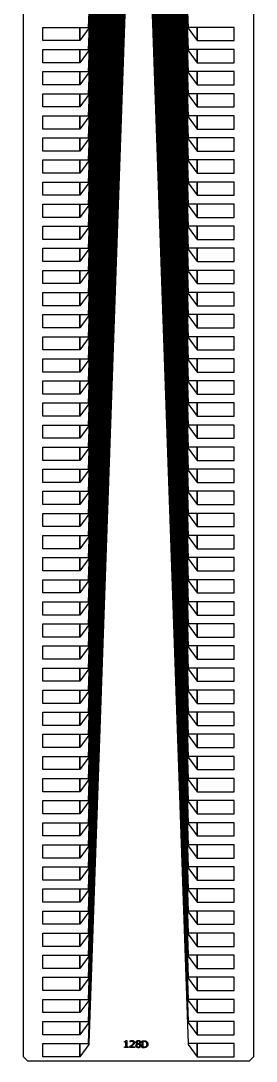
# Model space of a CAD drawing. Header units: inches. Extents: x 115980 to 170179, y 57000 to 74333.
# Drawn here: x 149199 to 150279, y 57080 to 61865 of the extents above; entities that cross this region are included whole.
import ezdxf

# ---------------------------------------------------------------- set-up
doc = ezdxf.new("R2010")
doc.units = ezdxf.units.IN
doc.header["$MEASUREMENT"] = 0
for name, color, linetype in [('metal', 221, 'Continuous'), ('nitride window', 40, 'Continuous'), ('profile', 140, 'Continuous')]:
    doc.layers.add(name, color=color, linetype=linetype)

msp = doc.modelspace()

# ---------------------------------------------------------------- linework, layer by layer
at = {"layer": 'metal'}
for points in [[(149602.4, 63651.7), (149604, 63651.7), (149511.7, 61428.3), (149509.6, 61428.3)], [(149511.7, 61529.9), (149509.6, 61529.9), (149599.2, 63651.7), (149600.8, 63651.7)], [(149596, 63651.7), (149597.6, 63651.7), (149511.7, 61631.5), (149509.6, 61631.5)], [(149511.7, 61733.1), (149509.6, 61733.1), (149592.8, 63651.7), (149594.4, 63651.7)], [(149511.7, 61834.7), (149509.6, 61834.7), (149589.6, 63651.7), (149591.2, 63651.7)], [(149605.6, 63651.7), (149607.2, 63651.7), (149511.7, 61326.7), (149509.6, 61326.7)], [(149608.8, 63651.7), (149610.4, 63651.7), (149511.7, 61225.1), (149509.6, 61225.1)], [(149634.4, 63651.7), (149636, 63651.7), (149511.7, 60412.3), (149509.6, 60412.3)], [(149631.2, 63651.7), (149632.8, 63651.7), (149511.7, 60513.9), (149509.6, 60513.9)], [(149612, 63651.7), (149613.6, 63651.7), (149511.7, 61123.5), (149509.6, 61123.5)], [(149511.7, 61021.9), (149509.6, 61021.9), (149615.2, 63651.7), (149616.8, 63651.7)], [(149511.7, 60920.3), (149509.6, 60920.3), (149618.4, 63651.7), (149620, 63651.7)], [(149621.6, 63651.7), (149623.2, 63651.7), (149511.7, 60818.7), (149509.6, 60818.7)], [(149511.7, 60717.1), (149509.6, 60717.1), (149624.8, 63651.7), (149626.4, 63651.7)], [(149628, 63651.7), (149629.6, 63651.7), (149511.7, 60615.5), (149509.6, 60615.5)], [(149704.8, 63651.7), (149706.4, 63651.7), (149511.7, 58177), (149509.6, 58177)], [(149511.7, 58278.6), (149509.6, 58278.6), (149701.6, 63651.7), (149703.2, 63651.7)], [(149698.4, 63651.7), (149700, 63651.7), (149511.7, 58380.2), (149509.6, 58380.2)], [(149511.7, 58481.8), (149509.6, 58481.8), (149695.2, 63651.7), (149696.8, 63651.7)], [(149511.7, 58583.4), (149509.6, 58583.4), (149692, 63651.7), (149693.6, 63651.7)], [(149688.8, 63651.7), (149690.4, 63651.7), (149511.7, 58685), (149509.6, 58685)], [(149708, 63651.7), (149709.6, 63651.7), (149511.7, 58075.4), (149509.6, 58075.4)], [(149711.2, 63651.7), (149712.8, 63651.7), (149511.7, 57973.8), (149509.6, 57973.8)], [(149736.8, 63651.7), (149738.4, 63651.7), (149511.7, 57161), (149509.6, 57161)], [(149733.6, 63651.7), (149735.2, 63651.7), (149511.7, 57262.6), (149509.6, 57262.6)], [(149714.4, 63651.7), (149716, 63651.7), (149511.7, 57872.2), (149509.6, 57872.2)], [(149511.7, 57770.6), (149509.6, 57770.6), (149717.6, 63651.7), (149719.2, 63651.7)], [(149511.7, 57669), (149509.6, 57669), (149720.8, 63651.7), (149722.4, 63651.7)], [(149724, 63651.7), (149725.6, 63651.7), (149511.7, 57567.4), (149509.6, 57567.4)], [(149511.7, 57465.8), (149509.6, 57465.8), (149727.2, 63651.7), (149728.8, 63651.7)], [(149730.4, 63651.7), (149732, 63651.7), (149511.7, 57364.2), (149509.6, 57364.2)], [(149679.2, 63651.7), (149680.8, 63651.7), (149511.7, 58989.8), (149509.6, 58989.8)], [(149511.7, 59091.4), (149509.6, 59091.4), (149676, 63651.7), (149677.6, 63651.7)], [(149672.8, 63651.7), (149674.4, 63651.7), (149511.7, 59193), (149509.6, 59193)], [(149511.7, 59294.6), (149509.6, 59294.6), (149669.6, 63651.7), (149671.2, 63651.7)], [(149511.7, 59396.3), (149509.6, 59396.3), (149666.4, 63651.7), (149668, 63651.7)], [(149663.2, 63651.7), (149664.8, 63651.7), (149511.7, 59497.9), (149509.6, 59497.9)], [(149682.4, 63651.7), (149684, 63651.7), (149511.7, 58888.2), (149509.6, 58888.2)], [(149685.6, 63651.7), (149687.2, 63651.7), (149511.7, 58786.6), (149509.6, 58786.6)], [(149660, 63651.7), (149661.6, 63651.7), (149511.7, 59599.5), (149509.6, 59599.5)], [(149656.8, 63651.7), (149658.4, 63651.7), (149511.7, 59701.1), (149509.6, 59701.1)], [(149637.6, 63651.7), (149639.2, 63651.7), (149511.7, 60310.7), (149509.6, 60310.7)], [(149511.7, 60209.1), (149509.6, 60209.1), (149640.8, 63651.7), (149642.4, 63651.7)], [(149511.7, 60107.5), (149509.6, 60107.5), (149644, 63651.7), (149645.6, 63651.7)], [(149647.2, 63651.7), (149648.8, 63651.7), (149511.7, 60005.9), (149509.6, 60005.9)], [(149511.7, 59904.3), (149509.6, 59904.3), (149650.4, 63651.7), (149652, 63651.7)], [(149653.6, 63651.7), (149655.2, 63651.7), (149511.7, 59802.7), (149509.6, 59802.7)], [(149741.6, 63651.7), (149740, 63651.7), (149966.8, 57161), (149968.9, 57161)], [(149744.8, 63651.7), (149743.2, 63651.7), (149966.8, 57262.6), (149968.9, 57262.6)], [(149748, 63651.7), (149746.4, 63651.7), (149966.8, 57364.2), (149968.9, 57364.2)], [(149966.8, 57465.8), (149968.9, 57465.8), (149751.2, 63651.7), (149749.6, 63651.7)], [(149754.4, 63651.7), (149752.8, 63651.7), (149966.8, 57567.4), (149968.9, 57567.4)], [(149966.8, 57669), (149968.9, 57669), (149757.6, 63651.7), (149756, 63651.7)], [(149966.8, 57770.6), (149968.9, 57770.6), (149760.8, 63651.7), (149759.2, 63651.7)], [(149764, 63651.7), (149762.4, 63651.7), (149966.8, 57872.2), (149968.9, 57872.2)], [(149767.2, 63651.7), (149765.6, 63651.7), (149966.8, 57973.8), (149968.9, 57973.8)], [(149770.4, 63651.7), (149768.8, 63651.7), (149966.8, 58075.4), (149968.9, 58075.4)], [(149773.6, 63651.7), (149772, 63651.7), (149966.8, 58177), (149968.9, 58177)], [(149966.8, 58278.6), (149968.9, 58278.6), (149776.8, 63651.7), (149775.2, 63651.7)], [(149780, 63651.7), (149778.4, 63651.7), (149966.8, 58380.2), (149968.9, 58380.2)], [(149966.8, 58481.8), (149968.9, 58481.8), (149783.2, 63651.7), (149781.6, 63651.7)], [(149966.8, 58583.4), (149968.9, 58583.4), (149786.4, 63651.7), (149784.8, 63651.7)], [(149789.6, 63651.7), (149788, 63651.7), (149966.8, 58685), (149968.9, 58685)], [(149792.8, 63651.7), (149791.2, 63651.7), (149966.8, 58786.6), (149968.9, 58786.6)], [(149796, 63651.7), (149794.4, 63651.7), (149966.8, 58888.2), (149968.9, 58888.2)], [(149799.2, 63651.7), (149797.6, 63651.7), (149966.8, 58989.8), (149968.9, 58989.8)], [(149966.8, 59091.4), (149968.9, 59091.4), (149802.4, 63651.7), (149800.8, 63651.7)], [(149805.6, 63651.7), (149804, 63651.7), (149966.8, 59193), (149968.9, 59193)], [(149966.8, 59294.6), (149968.9, 59294.6), (149808.8, 63651.7), (149807.2, 63651.7)], [(149966.8, 59396.3), (149968.9, 59396.3), (149812, 63651.7), (149810.4, 63651.7)], [(149815.2, 63651.7), (149813.6, 63651.7), (149966.8, 59497.9), (149968.9, 59497.9)], [(149818.4, 63651.7), (149816.8, 63651.7), (149966.8, 59599.5), (149968.9, 59599.5)], [(149821.6, 63651.7), (149820, 63651.7), (149966.8, 59701.1), (149968.9, 59701.1)], [(149824.8, 63651.7), (149823.2, 63651.7), (149966.8, 59802.7), (149968.9, 59802.7)], [(149966.8, 59904.3), (149968.9, 59904.3), (149828, 63651.7), (149826.4, 63651.7)], [(149831.2, 63651.7), (149829.6, 63651.7), (149966.8, 60005.9), (149968.9, 60005.9)], [(149966.8, 60107.5), (149968.9, 60107.5), (149834.4, 63651.7), (149832.8, 63651.7)], [(149966.8, 60209.1), (149968.9, 60209.1), (149837.6, 63651.7), (149836, 63651.7)], [(149840.8, 63651.7), (149839.2, 63651.7), (149966.8, 60310.7), (149968.9, 60310.7)], [(149844, 63651.7), (149842.4, 63651.7), (149966.8, 60412.3), (149968.9, 60412.3)], [(149847.2, 63651.7), (149845.6, 63651.7), (149966.8, 60513.9), (149968.9, 60513.9)], [(149850.4, 63651.7), (149848.8, 63651.7), (149966.8, 60615.5), (149968.9, 60615.5)], [(149966.8, 60717.1), (149968.9, 60717.1), (149853.6, 63651.7), (149852, 63651.7)], [(149856.8, 63651.7), (149855.2, 63651.7), (149966.8, 60818.7), (149968.9, 60818.7)], [(149966.8, 60920.3), (149968.9, 60920.3), (149860, 63651.7), (149858.4, 63651.7)], [(149966.8, 61021.9), (149968.9, 61021.9), (149863.2, 63651.7), (149861.6, 63651.7)], [(149866.4, 63651.7), (149864.8, 63651.7), (149966.8, 61123.5), (149968.9, 61123.5)], [(149869.6, 63651.7), (149868, 63651.7), (149966.8, 61225.1), (149968.9, 61225.1)], [(149872.8, 63651.7), (149871.2, 63651.7), (149966.8, 61326.7), (149968.9, 61326.7)], [(149876, 63651.7), (149874.4, 63651.7), (149966.8, 61428.3), (149968.9, 61428.3)], [(149966.8, 61529.9), (149968.9, 61529.9), (149879.2, 63651.7), (149877.6, 63651.7)], [(149882.4, 63651.7), (149880.8, 63651.7), (149966.8, 61631.5), (149968.9, 61631.5)], [(149966.8, 61733.1), (149968.9, 61733.1), (149885.6, 63651.7), (149884, 63651.7)], [(149966.8, 61834.7), (149968.9, 61834.7), (149888.8, 63651.7), (149887.2, 63651.7)], [(149300, 61834.7), (149469.3, 61834.7), (149469.3, 61773.8), (149300, 61773.8)], [(149469.3, 61773.8), (149469.3, 61834.7), (149511.7, 61834.7), (149511.7, 61830.5), (149469.3, 61773.8)], [(150009.1, 61773.8), (150009.1, 61834.7), (149966.8, 61834.7), (149966.8, 61830.5), (150009.1, 61773.8)], [(150178.4, 61834.7), (150009.1, 61834.7), (150009.1, 61773.8), (150178.4, 61773.8)], [(149300, 61733.1), (149469.3, 61733.1), (149469.3, 61672.2), (149300, 61672.2)], [(149469.3, 61672.2), (149469.3, 61733.1), (149511.7, 61733.1), (149511.7, 61728.9), (149469.3, 61672.2)], [(150009.1, 61672.2), (150009.1, 61733.1), (149966.8, 61733.1), (149966.8, 61728.9), (150009.1, 61672.2)], [(150178.4, 61733.1), (150009.1, 61733.1), (150009.1, 61672.2), (150178.4, 61672.2)], [(149300, 61631.5), (149469.3, 61631.5), (149469.3, 61570.6), (149300, 61570.6)], [(149469.3, 61570.6), (149469.3, 61631.5), (149511.7, 61631.5), (149511.7, 61627.3), (149469.3, 61570.6)], [(150009.1, 61570.6), (150009.1, 61631.5), (149966.8, 61631.5), (149966.8, 61627.3), (150009.1, 61570.6)], [(150178.4, 61631.5), (150009.1, 61631.5), (150009.1, 61570.6), (150178.4, 61570.6)], [(149300, 61529.9), (149469.3, 61529.9), (149469.3, 61469), (149300, 61469)], [(149469.3, 61469), (149469.3, 61529.9), (149511.7, 61529.9), (149511.7, 61525.7), (149469.3, 61469)], [(150009.1, 61469), (150009.1, 61529.9), (149966.8, 61529.9), (149966.8, 61525.7), (150009.1, 61469)], [(150178.4, 61529.9), (150009.1, 61529.9), (150009.1, 61469), (150178.4, 61469)], [(149300, 61428.3), (149469.3, 61428.3), (149469.3, 61367.4), (149300, 61367.4)], [(149469.3, 61367.4), (149469.3, 61428.3), (149511.7, 61428.3), (149511.7, 61424.1), (149469.3, 61367.4)], [(150009.1, 61367.4), (150009.1, 61428.3), (149966.8, 61428.3), (149966.8, 61424.1), (150009.1, 61367.4)], [(150178.4, 61428.3), (150009.1, 61428.3), (150009.1, 61367.4), (150178.4, 61367.4)], [(149300, 61326.7), (149469.3, 61326.7), (149469.3, 61265.8), (149300, 61265.8)], [(149469.3, 61265.8), (149469.3, 61326.7), (149511.7, 61326.7), (149511.7, 61322.5), (149469.3, 61265.8)], [(150009.1, 61265.8), (150009.1, 61326.7), (149966.8, 61326.7), (149966.8, 61322.5), (150009.1, 61265.8)], [(150178.4, 61326.7), (150009.1, 61326.7), (150009.1, 61265.8), (150178.4, 61265.8)], [(149300, 61225.1), (149469.3, 61225.1), (149469.3, 61164.2), (149300, 61164.2)], [(149469.3, 61164.2), (149469.3, 61225.1), (149511.7, 61225.1), (149511.7, 61220.9), (149469.3, 61164.2)], [(150009.1, 61164.2), (150009.1, 61225.1), (149966.8, 61225.1), (149966.8, 61220.9), (150009.1, 61164.2)], [(150178.4, 61225.1), (150009.1, 61225.1), (150009.1, 61164.2), (150178.4, 61164.2)], [(149300, 61123.5), (149469.3, 61123.5), (149469.3, 61062.6), (149300, 61062.6)], [(149469.3, 61062.6), (149469.3, 61123.5), (149511.7, 61123.5), (149511.7, 61119.3), (149469.3, 61062.6)], [(150009.1, 61062.6), (150009.1, 61123.5), (149966.8, 61123.5), (149966.8, 61119.3), (150009.1, 61062.6)], [(150178.4, 61123.5), (150009.1, 61123.5), (150009.1, 61062.6), (150178.4, 61062.6)], [(149300, 61021.9), (149469.3, 61021.9), (149469.3, 60961), (149300, 60961)], [(149469.3, 60961), (149469.3, 61021.9), (149511.7, 61021.9), (149511.7, 61017.7), (149469.3, 60961)], [(150009.1, 60961), (150009.1, 61021.9), (149966.8, 61021.9), (149966.8, 61017.7), (150009.1, 60961)], [(150178.4, 61021.9), (150009.1, 61021.9), (150009.1, 60961), (150178.4, 60961)], [(149300, 60920.3), (149469.3, 60920.3), (149469.3, 60859.3), (149300, 60859.3)], [(149469.3, 60859.3), (149469.3, 60920.3), (149511.7, 60920.3), (149511.7, 60916.1), (149469.3, 60859.3)], [(150009.1, 60859.3), (150009.1, 60920.3), (149966.8, 60920.3), (149966.8, 60916.1), (150009.1, 60859.3)], [(150178.4, 60920.3), (150009.1, 60920.3), (150009.1, 60859.3), (150178.4, 60859.3)], [(149300, 60818.7), (149469.3, 60818.7), (149469.3, 60757.7), (149300, 60757.7)], [(149469.3, 60757.7), (149469.3, 60818.7), (149511.7, 60818.7), (149511.7, 60814.5), (149469.3, 60757.7)], [(150009.1, 60757.7), (150009.1, 60818.7), (149966.8, 60818.7), (149966.8, 60814.5), (150009.1, 60757.7)], [(150178.4, 60818.7), (150009.1, 60818.7), (150009.1, 60757.7), (150178.4, 60757.7)], [(149300, 60717.1), (149469.3, 60717.1), (149469.3, 60656.1), (149300, 60656.1)], [(149469.3, 60656.1), (149469.3, 60717.1), (149511.7, 60717.1), (149511.7, 60712.9), (149469.3, 60656.1)], [(150009.1, 60656.1), (150009.1, 60717.1), (149966.8, 60717.1), (149966.8, 60712.9), (150009.1, 60656.1)], [(150178.4, 60717.1), (150009.1, 60717.1), (150009.1, 60656.1), (150178.4, 60656.1)], [(149300, 60615.5), (149469.3, 60615.5), (149469.3, 60554.5), (149300, 60554.5)], [(149469.3, 60554.5), (149469.3, 60615.5), (149511.7, 60615.5), (149511.7, 60611.3), (149469.3, 60554.5)], [(150009.1, 60554.5), (150009.1, 60615.5), (149966.8, 60615.5), (149966.8, 60611.3), (150009.1, 60554.5)], [(150178.4, 60615.5), (150009.1, 60615.5), (150009.1, 60554.5), (150178.4, 60554.5)], [(149300, 60513.9), (149469.3, 60513.9), (149469.3, 60452.9), (149300, 60452.9)], [(149469.3, 60452.9), (149469.3, 60513.9), (149511.7, 60513.9), (149511.7, 60509.7), (149469.3, 60452.9)], [(150009.1, 60452.9), (150009.1, 60513.9), (149966.8, 60513.9), (149966.8, 60509.7), (150009.1, 60452.9)], [(150178.4, 60513.9), (150009.1, 60513.9), (150009.1, 60452.9), (150178.4, 60452.9)], [(149300, 60412.3), (149469.3, 60412.3), (149469.3, 60351.3), (149300, 60351.3)], [(149469.3, 60351.3), (149469.3, 60412.3), (149511.7, 60412.3), (149511.7, 60408.1), (149469.3, 60351.3)], [(150009.1, 60351.3), (150009.1, 60412.3), (149966.8, 60412.3), (149966.8, 60408.1), (150009.1, 60351.3)], [(150178.4, 60412.3), (150009.1, 60412.3), (150009.1, 60351.3), (150178.4, 60351.3)], [(149300, 60310.7), (149469.3, 60310.7), (149469.3, 60249.7), (149300, 60249.7)], [(149469.3, 60249.7), (149469.3, 60310.7), (149511.7, 60310.7), (149511.7, 60306.5), (149469.3, 60249.7)], [(150009.1, 60249.7), (150009.1, 60310.7), (149966.8, 60310.7), (149966.8, 60306.5), (150009.1, 60249.7)], [(150178.4, 60310.7), (150009.1, 60310.7), (150009.1, 60249.7), (150178.4, 60249.7)], [(149300, 60209.1), (149469.3, 60209.1), (149469.3, 60148.1), (149300, 60148.1)], [(149469.3, 60148.1), (149469.3, 60209.1), (149511.7, 60209.1), (149511.7, 60204.8), (149469.3, 60148.1)], [(150009.1, 60148.1), (150009.1, 60209.1), (149966.8, 60209.1), (149966.8, 60204.8), (150009.1, 60148.1)], [(150178.4, 60209.1), (150009.1, 60209.1), (150009.1, 60148.1), (150178.4, 60148.1)], [(149300, 60107.5), (149469.3, 60107.5), (149469.3, 60046.5), (149300, 60046.5)], [(149469.3, 60046.5), (149469.3, 60107.5), (149511.7, 60107.5), (149511.7, 60103.2), (149469.3, 60046.5)], [(150009.1, 60046.5), (150009.1, 60107.5), (149966.8, 60107.5), (149966.8, 60103.2), (150009.1, 60046.5)], [(150178.4, 60107.5), (150009.1, 60107.5), (150009.1, 60046.5), (150178.4, 60046.5)], [(149300, 60005.9), (149469.3, 60005.9), (149469.3, 59944.9), (149300, 59944.9)], [(149469.3, 59944.9), (149469.3, 60005.9), (149511.7, 60005.9), (149511.7, 60001.6), (149469.3, 59944.9)], [(150009.1, 59944.9), (150009.1, 60005.9), (149966.8, 60005.9), (149966.8, 60001.6), (150009.1, 59944.9)], [(150178.4, 60005.9), (150009.1, 60005.9), (150009.1, 59944.9), (150178.4, 59944.9)], [(149300, 59904.3), (149469.3, 59904.3), (149469.3, 59843.3), (149300, 59843.3)], [(149469.3, 59843.3), (149469.3, 59904.3), (149511.7, 59904.3), (149511.7, 59900), (149469.3, 59843.3)], [(150009.1, 59843.3), (150009.1, 59904.3), (149966.8, 59904.3), (149966.8, 59900), (150009.1, 59843.3)], [(150178.4, 59904.3), (150009.1, 59904.3), (150009.1, 59843.3), (150178.4, 59843.3)], [(149300, 59802.7), (149469.3, 59802.7), (149469.3, 59741.7), (149300, 59741.7)], [(149469.3, 59741.7), (149469.3, 59802.7), (149511.7, 59802.7), (149511.7, 59798.4), (149469.3, 59741.7)], [(150009.1, 59741.7), (150009.1, 59802.7), (149966.8, 59802.7), (149966.8, 59798.4), (150009.1, 59741.7)], [(150178.4, 59802.7), (150009.1, 59802.7), (150009.1, 59741.7), (150178.4, 59741.7)], [(149300, 59701.1), (149469.3, 59701.1), (149469.3, 59640.1), (149300, 59640.1)], [(149469.3, 59640.1), (149469.3, 59701.1), (149511.7, 59701.1), (149511.7, 59696.8), (149469.3, 59640.1)], [(150009.1, 59640.1), (150009.1, 59701.1), (149966.8, 59701.1), (149966.8, 59696.8), (150009.1, 59640.1)], [(150178.4, 59701.1), (150009.1, 59701.1), (150009.1, 59640.1), (150178.4, 59640.1)], [(149300, 59599.5), (149469.3, 59599.5), (149469.3, 59538.5), (149300, 59538.5)], [(149469.3, 59538.5), (149469.3, 59599.5), (149511.7, 59599.5), (149511.7, 59595.2), (149469.3, 59538.5)], [(150009.1, 59538.5), (150009.1, 59599.5), (149966.8, 59599.5), (149966.8, 59595.2), (150009.1, 59538.5)], [(150178.4, 59599.5), (150009.1, 59599.5), (150009.1, 59538.5), (150178.4, 59538.5)], [(149300, 59497.9), (149469.3, 59497.9), (149469.3, 59436.9), (149300, 59436.9)], [(149469.3, 59436.9), (149469.3, 59497.9), (149511.7, 59497.9), (149511.7, 59493.6), (149469.3, 59436.9)], [(150009.1, 59436.9), (150009.1, 59497.9), (149966.8, 59497.9), (149966.8, 59493.6), (150009.1, 59436.9)], [(150178.4, 59497.9), (150009.1, 59497.9), (150009.1, 59436.9), (150178.4, 59436.9)], [(149300, 59396.3), (149469.3, 59396.3), (149469.3, 59335.3), (149300, 59335.3)], [(149469.3, 59335.3), (149469.3, 59396.3), (149511.7, 59396.3), (149511.7, 59392), (149469.3, 59335.3)], [(150009.1, 59335.3), (150009.1, 59396.3), (149966.8, 59396.3), (149966.8, 59392), (150009.1, 59335.3)], [(150178.4, 59396.3), (150009.1, 59396.3), (150009.1, 59335.3), (150178.4, 59335.3)], [(149300, 59294.6), (149469.3, 59294.6), (149469.3, 59233.7), (149300, 59233.7)], [(149469.3, 59233.7), (149469.3, 59294.6), (149511.7, 59294.6), (149511.7, 59290.4), (149469.3, 59233.7)], [(150009.1, 59233.7), (150009.1, 59294.6), (149966.8, 59294.6), (149966.8, 59290.4), (150009.1, 59233.7)], [(150178.4, 59294.6), (150009.1, 59294.6), (150009.1, 59233.7), (150178.4, 59233.7)], [(149300, 59193), (149469.3, 59193), (149469.3, 59132.1), (149300, 59132.1)], [(149469.3, 59132.1), (149469.3, 59193), (149511.7, 59193), (149511.7, 59188.8), (149469.3, 59132.1)], [(150009.1, 59132.1), (150009.1, 59193), (149966.8, 59193), (149966.8, 59188.8), (150009.1, 59132.1)], [(150178.4, 59193), (150009.1, 59193), (150009.1, 59132.1), (150178.4, 59132.1)], [(149300, 59091.4), (149469.3, 59091.4), (149469.3, 59030.5), (149300, 59030.5)], [(149469.3, 59030.5), (149469.3, 59091.4), (149511.7, 59091.4), (149511.7, 59087.2), (149469.3, 59030.5)], [(150009.1, 59030.5), (150009.1, 59091.4), (149966.8, 59091.4), (149966.8, 59087.2), (150009.1, 59030.5)], [(150178.4, 59091.4), (150009.1, 59091.4), (150009.1, 59030.5), (150178.4, 59030.5)], [(149300, 58989.8), (149469.3, 58989.8), (149469.3, 58928.9), (149300, 58928.9)], [(149469.3, 58928.9), (149469.3, 58989.8), (149511.7, 58989.8), (149511.7, 58985.6), (149469.3, 58928.9)], [(150009.1, 58928.9), (150009.1, 58989.8), (149966.8, 58989.8), (149966.8, 58985.6), (150009.1, 58928.9)], [(150178.4, 58989.8), (150009.1, 58989.8), (150009.1, 58928.9), (150178.4, 58928.9)], [(149300, 58888.2), (149469.3, 58888.2), (149469.3, 58827.3), (149300, 58827.3)], [(149469.3, 58827.3), (149469.3, 58888.2), (149511.7, 58888.2), (149511.7, 58884), (149469.3, 58827.3)], [(150009.1, 58827.3), (150009.1, 58888.2), (149966.8, 58888.2), (149966.8, 58884), (150009.1, 58827.3)], [(150178.4, 58888.2), (150009.1, 58888.2), (150009.1, 58827.3), (150178.4, 58827.3)], [(149300, 58786.6), (149469.3, 58786.6), (149469.3, 58725.7), (149300, 58725.7)], [(149469.3, 58725.7), (149469.3, 58786.6), (149511.7, 58786.6), (149511.7, 58782.4), (149469.3, 58725.7)], [(150009.1, 58725.7), (150009.1, 58786.6), (149966.8, 58786.6), (149966.8, 58782.4), (150009.1, 58725.7)], [(150178.4, 58786.6), (150009.1, 58786.6), (150009.1, 58725.7), (150178.4, 58725.7)], [(149300, 58685), (149469.3, 58685), (149469.3, 58624.1), (149300, 58624.1)], [(149469.3, 58624.1), (149469.3, 58685), (149511.7, 58685), (149511.7, 58680.8), (149469.3, 58624.1)], [(150009.1, 58624.1), (150009.1, 58685), (149966.8, 58685), (149966.8, 58680.8), (150009.1, 58624.1)], [(150178.4, 58685), (150009.1, 58685), (150009.1, 58624.1), (150178.4, 58624.1)], [(149300, 58583.4), (149469.3, 58583.4), (149469.3, 58522.5), (149300, 58522.5)], [(149469.3, 58522.5), (149469.3, 58583.4), (149511.7, 58583.4), (149511.7, 58579.2), (149469.3, 58522.5)], [(150009.1, 58522.5), (150009.1, 58583.4), (149966.8, 58583.4), (149966.8, 58579.2), (150009.1, 58522.5)], [(150178.4, 58583.4), (150009.1, 58583.4), (150009.1, 58522.5), (150178.4, 58522.5)], [(149300, 58481.8), (149469.3, 58481.8), (149469.3, 58420.9), (149300, 58420.9)], [(149469.3, 58420.9), (149469.3, 58481.8), (149511.7, 58481.8), (149511.7, 58477.6), (149469.3, 58420.9)], [(150009.1, 58420.9), (150009.1, 58481.8), (149966.8, 58481.8), (149966.8, 58477.6), (150009.1, 58420.9)], [(150178.4, 58481.8), (150009.1, 58481.8), (150009.1, 58420.9), (150178.4, 58420.9)], [(149300, 58380.2), (149469.3, 58380.2), (149469.3, 58319.2), (149300, 58319.2)], [(149469.3, 58319.2), (149469.3, 58380.2), (149511.7, 58380.2), (149511.7, 58376), (149469.3, 58319.2)], [(150009.1, 58319.2), (150009.1, 58380.2), (149966.8, 58380.2), (149966.8, 58376), (150009.1, 58319.2)], [(150178.4, 58380.2), (150009.1, 58380.2), (150009.1, 58319.2), (150178.4, 58319.2)], [(149300, 58278.6), (149469.3, 58278.6), (149469.3, 58217.6), (149300, 58217.6)], [(149469.3, 58217.6), (149469.3, 58278.6), (149511.7, 58278.6), (149511.7, 58274.4), (149469.3, 58217.6)], [(150009.1, 58217.6), (150009.1, 58278.6), (149966.8, 58278.6), (149966.8, 58274.4), (150009.1, 58217.6)], [(150178.4, 58278.6), (150009.1, 58278.6), (150009.1, 58217.6), (150178.4, 58217.6)], [(149300, 58177), (149469.3, 58177), (149469.3, 58116), (149300, 58116)], [(149469.3, 58116), (149469.3, 58177), (149511.7, 58177), (149511.7, 58172.8), (149469.3, 58116)], [(150009.1, 58116), (150009.1, 58177), (149966.8, 58177), (149966.8, 58172.8), (150009.1, 58116)], [(150178.4, 58177), (150009.1, 58177), (150009.1, 58116), (150178.4, 58116)], [(149300, 58075.4), (149469.3, 58075.4), (149469.3, 58014.4), (149300, 58014.4)], [(149469.3, 58014.4), (149469.3, 58075.4), (149511.7, 58075.4), (149511.7, 58071.2), (149469.3, 58014.4)], [(150009.1, 58014.4), (150009.1, 58075.4), (149966.8, 58075.4), (149966.8, 58071.2), (150009.1, 58014.4)], [(150178.4, 58075.4), (150009.1, 58075.4), (150009.1, 58014.4), (150178.4, 58014.4)], [(149300, 57973.8), (149469.3, 57973.8), (149469.3, 57912.8), (149300, 57912.8)], [(149469.3, 57912.8), (149469.3, 57973.8), (149511.7, 57973.8), (149511.7, 57969.6), (149469.3, 57912.8)], [(150009.1, 57912.8), (150009.1, 57973.8), (149966.8, 57973.8), (149966.8, 57969.6), (150009.1, 57912.8)], [(150178.4, 57973.8), (150009.1, 57973.8), (150009.1, 57912.8), (150178.4, 57912.8)], [(149300, 57872.2), (149469.3, 57872.2), (149469.3, 57811.2), (149300, 57811.2)], [(149469.3, 57811.2), (149469.3, 57872.2), (149511.7, 57872.2), (149511.7, 57868), (149469.3, 57811.2)], [(150009.1, 57811.2), (150009.1, 57872.2), (149966.8, 57872.2), (149966.8, 57868), (150009.1, 57811.2)], [(150178.4, 57872.2), (150009.1, 57872.2), (150009.1, 57811.2), (150178.4, 57811.2)], [(149300, 57770.6), (149469.3, 57770.6), (149469.3, 57709.6), (149300, 57709.6)], [(149469.3, 57709.6), (149469.3, 57770.6), (149511.7, 57770.6), (149511.7, 57766.4), (149469.3, 57709.6)], [(150009.1, 57709.6), (150009.1, 57770.6), (149966.8, 57770.6), (149966.8, 57766.4), (150009.1, 57709.6)], [(150178.4, 57770.6), (150009.1, 57770.6), (150009.1, 57709.6), (150178.4, 57709.6)], [(149300, 57669), (149469.3, 57669), (149469.3, 57608), (149300, 57608)], [(149469.3, 57608), (149469.3, 57669), (149511.7, 57669), (149511.7, 57664.7), (149469.3, 57608)], [(150009.1, 57608), (150009.1, 57669), (149966.8, 57669), (149966.8, 57664.7), (150009.1, 57608)], [(150178.4, 57669), (150009.1, 57669), (150009.1, 57608), (150178.4, 57608)], [(149300, 57567.4), (149469.3, 57567.4), (149469.3, 57506.4), (149300, 57506.4)], [(149469.3, 57506.4), (149469.3, 57567.4), (149511.7, 57567.4), (149511.7, 57563.1), (149469.3, 57506.4)], [(150009.1, 57506.4), (150009.1, 57567.4), (149966.8, 57567.4), (149966.8, 57563.1), (150009.1, 57506.4)], [(150178.4, 57567.4), (150009.1, 57567.4), (150009.1, 57506.4), (150178.4, 57506.4)], [(149300, 57465.8), (149469.3, 57465.8), (149469.3, 57404.8), (149300, 57404.8)], [(149469.3, 57404.8), (149469.3, 57465.8), (149511.7, 57465.8), (149511.7, 57461.5), (149469.3, 57404.8)], [(150009.1, 57404.8), (150009.1, 57465.8), (149966.8, 57465.8), (149966.8, 57461.5), (150009.1, 57404.8)], [(150178.4, 57465.8), (150009.1, 57465.8), (150009.1, 57404.8), (150178.4, 57404.8)], [(149300, 57364.2), (149469.3, 57364.2), (149469.3, 57303.2), (149300, 57303.2)], [(149469.3, 57303.2), (149469.3, 57364.2), (149511.7, 57364.2), (149511.7, 57359.9), (149469.3, 57303.2)], [(150009.1, 57303.2), (150009.1, 57364.2), (149966.8, 57364.2), (149966.8, 57359.9), (150009.1, 57303.2)], [(150178.4, 57364.2), (150009.1, 57364.2), (150009.1, 57303.2), (150178.4, 57303.2)], [(149300, 57262.6), (149469.3, 57262.6), (149469.3, 57201.6), (149300, 57201.6)], [(149469.3, 57201.6), (149469.3, 57262.6), (149511.7, 57262.6), (149511.7, 57258.3), (149469.3, 57201.6)], [(150009.1, 57201.6), (150009.1, 57262.6), (149966.8, 57262.6), (149966.8, 57258.3), (150009.1, 57201.6)], [(150178.4, 57262.6), (150009.1, 57262.6), (150009.1, 57201.6), (150178.4, 57201.6)], [(149300, 57161), (149469.3, 57161), (149469.3, 57100), (149300, 57100)], [(149469.3, 57100), (149469.3, 57161), (149511.7, 57161), (149511.7, 57156.7), (149469.3, 57100)], [(149674.5, 57170.1), (149676.3, 57170.2), (149677.6, 57170.4), (149678.6, 57170.7), (149680.6, 57171.6), (149681.3, 57172), (149681.7, 57173.2), (149682, 57174.7), (149685.3, 57174.7), (149685.3, 57145.9), (149691.8, 57145.9), (149691.7, 57142.5), (149674.5, 57142.5), (149674.5, 57145.8), (149681.2, 57145.9), (149681.2, 57167.3), (149674.5, 57167.3)], [(149700.7, 57168.7), (149700.7, 57173.2), (149702.5, 57173.9), (149705.2, 57174.7), (149707, 57175.1), (149709.3, 57175.2), (149711.5, 57175.1), (149713.9, 57174.8), (149715.5, 57174.1), (149716.9, 57173.3), (149718.2, 57172.2), (149719.2, 57170.8), (149720, 57169), (149720.2, 57167.3), (149720.2, 57165.4), (149719.8, 57162.9), (149718.8, 57160.6), (149716.7, 57157.5), (149714.4, 57154.9), (149710.3, 57151.3), (149704.6, 57146.3), (149721.5, 57146.2), (149721.7, 57142.5), (149699.9, 57142.5), (149699.9, 57147), (149705.9, 57152.1), (149712.6, 57158.6), (149714.8, 57161.9), (149716, 57164.7), (149715.8, 57167.7), (149714.9, 57169.3), (149713.3, 57170.8), (149711.1, 57171.3), (149708.7, 57171.3), (149706.4, 57170.9), (149703.2, 57169.8), (149701.1, 57168.8), (149701, 57168.7)], [(149738.6, 57175.1), (149739.6, 57175.1), (149742.5, 57174.5), (149745, 57173.5), (149746.6, 57172.2), (149748, 57170.5), (149748.9, 57167.7), (149748.8, 57165.1), (149747.4, 57162.3), (149745.9, 57160.9), (149744.5, 57159.9), (149743.6, 57159.5), (149744.9, 57158.9), (149746.2, 57158.2), (149748.2, 57156.5), (149749.2, 57154.8), (149749.8, 57152.6), (149749.7, 57149.4), (149748.5, 57146.4), (149746.4, 57144.2), (149743.8, 57142.7), (149740.7, 57141.8), (149737.4, 57141.7), (149733.8, 57142.4), (149730.7, 57143.9), (149728.7, 57146), (149727.3, 57148.7), (149727, 57152.5), (149728, 57155.7), (149729.9, 57157.9), (149732.5, 57159.5), (149733, 57159.6), (149735.8, 57158.6), (149734.3, 57157.7), (149733.2, 57156.6), (149732.5, 57155.6), (149732, 57154.4), (149731.5, 57152.8), (149731.7, 57150.1), (149732.6, 57148.2), (149734.2, 57146.6), (149736.4, 57145.5), (149738.8, 57145.3), (149742.1, 57145.7), (149744.1, 57147), (149745, 57148.8), (149745.4, 57151.1), (149745.3, 57153), (149744.4, 57154.5), (149743.5, 57155.5), (149741.7, 57156.4), (149739.8, 57157.1), (149737.1, 57158.2), (149735.8, 57158.7), (149733, 57159.8), (149741, 57160.7), (149742.2, 57161.5), (149743, 57162.3), (149743.8, 57163.4), (149744.3, 57164.5), (149744.6, 57165.6), (149744.7, 57167), (149744.6, 57168.1), (149744.5, 57168.6), (149744.1, 57169.5), (149743.6, 57170.2), (149742.7, 57170.9), (149741.6, 57171.5), (149740.2, 57171.9), (149738.9, 57172), (149737.5, 57172), (149736.4, 57171.8), (149735.3, 57171.5), (149734.2, 57170.9), (149733.2, 57170), (149732.6, 57168.9), (149732.4, 57167.8), (149732.4, 57166.6), (149732.8, 57165.4), (149733.3, 57164.7), (149733.7, 57164.1), (149734.5, 57163.6), (149734.9, 57163.3), (149735.6, 57162.9), (149738.1, 57161.7), (149740.9, 57160.7), (149732.9, 57159.8), (149731.7, 57160.5), (149730.7, 57161.3), (149729.6, 57162.3), (149728.9, 57163.2), (149728.4, 57164.2), (149728.2, 57165.1), (149728.1, 57165.9), (149728, 57167.1), (149728.2, 57168.5), (149728.4, 57169.4), (149728.9, 57170.4), (149729.3, 57171.2), (149730.2, 57172.2), (149731.2, 57173), (149731.9, 57173.6), (149733.2, 57174.3), (149734.6, 57174.8), (149735.9, 57175.1), (149736.7, 57175.1), (149737.6, 57175.1)], [(149755.4, 57174.2), (149761.2, 57174.1), (149766.9, 57174), (149768.3, 57173.8), (149771.4, 57173.4), (149774.4, 57172.4), (149776.3, 57171.3), (149779.8, 57168), (149780.7, 57166), (149781.9, 57163.2), (149782.6, 57159.5), (149782.6, 57155.9), (149781.8, 57152.8), (149780.6, 57149.7), (149778.1, 57146.6), (149775.4, 57144.4), (149772, 57143), (149768.7, 57142.3), (149764.5, 57142), (149757, 57142.1), (149755.4, 57142.1), (149755.4, 57145.7), (149759.7, 57145.9), (149765.3, 57145.8), (149768.1, 57146.1), (149770.4, 57146.6), (149772.5, 57147.5), (149774.6, 57148.9), (149775.7, 57150.1), (149776.4, 57151), (149777.2, 57152.7), (149777.7, 57154.4), (149778, 57156.5), (149778, 57158.5), (149777.9, 57160.7), (149777.5, 57162.2), (149777.1, 57163.6), (149776.5, 57164.9), (149775.6, 57166.3), (149774.8, 57167), (149773.9, 57167.8), (149772.7, 57168.6), (149771.3, 57169.3), (149769.7, 57169.9), (149767.7, 57170.2), (149766.2, 57170.4), (149763.6, 57170.5), (149759.6, 57170.5), (149759.7, 57145.9), (149755.4, 57145.7)], [(150009.1, 57100), (150009.1, 57161), (149966.8, 57161), (149966.8, 57156.7), (150009.1, 57100)], [(150178.4, 57161), (150009.1, 57161), (150009.1, 57100), (150178.4, 57100)]]:
    msp.add_lwpolyline(points, close=True, dxfattribs=at)
at = {"layer": 'nitride window'}
for points in [[(149300, 61834.7), (149469.3, 61834.7), (149469.3, 61773.8), (149300, 61773.8)], [(150178.4, 61834.7), (150009.1, 61834.7), (150009.1, 61773.8), (150178.4, 61773.8)], [(149300, 61733.1), (149469.3, 61733.1), (149469.3, 61672.2), (149300, 61672.2)], [(150178.4, 61733.1), (150009.1, 61733.1), (150009.1, 61672.2), (150178.4, 61672.2)], [(149300, 61631.5), (149469.3, 61631.5), (149469.3, 61570.6), (149300, 61570.6)], [(150178.4, 61631.5), (150009.1, 61631.5), (150009.1, 61570.6), (150178.4, 61570.6)], [(149300, 61529.9), (149469.3, 61529.9), (149469.3, 61469), (149300, 61469)], [(150178.4, 61529.9), (150009.1, 61529.9), (150009.1, 61469), (150178.4, 61469)], [(149300, 61428.3), (149469.3, 61428.3), (149469.3, 61367.4), (149300, 61367.4)], [(150178.4, 61428.3), (150009.1, 61428.3), (150009.1, 61367.4), (150178.4, 61367.4)], [(149300, 61326.7), (149469.3, 61326.7), (149469.3, 61265.8), (149300, 61265.8)], [(150178.4, 61326.7), (150009.1, 61326.7), (150009.1, 61265.8), (150178.4, 61265.8)], [(149300, 61225.1), (149469.3, 61225.1), (149469.3, 61164.2), (149300, 61164.2)], [(150178.4, 61225.1), (150009.1, 61225.1), (150009.1, 61164.2), (150178.4, 61164.2)], [(149300, 61123.5), (149469.3, 61123.5), (149469.3, 61062.6), (149300, 61062.6)], [(150178.4, 61123.5), (150009.1, 61123.5), (150009.1, 61062.6), (150178.4, 61062.6)], [(149300, 61021.9), (149469.3, 61021.9), (149469.3, 60961), (149300, 60961)], [(150178.4, 61021.9), (150009.1, 61021.9), (150009.1, 60961), (150178.4, 60961)], [(149300, 60920.3), (149469.3, 60920.3), (149469.3, 60859.3), (149300, 60859.3)], [(150178.4, 60920.3), (150009.1, 60920.3), (150009.1, 60859.3), (150178.4, 60859.3)], [(149300, 60818.7), (149469.3, 60818.7), (149469.3, 60757.7), (149300, 60757.7)], [(150178.4, 60818.7), (150009.1, 60818.7), (150009.1, 60757.7), (150178.4, 60757.7)], [(149300, 60717.1), (149469.3, 60717.1), (149469.3, 60656.1), (149300, 60656.1)], [(150178.4, 60717.1), (150009.1, 60717.1), (150009.1, 60656.1), (150178.4, 60656.1)], [(149300, 60615.5), (149469.3, 60615.5), (149469.3, 60554.5), (149300, 60554.5)], [(150178.4, 60615.5), (150009.1, 60615.5), (150009.1, 60554.5), (150178.4, 60554.5)], [(149300, 60513.9), (149469.3, 60513.9), (149469.3, 60452.9), (149300, 60452.9)], [(150178.4, 60513.9), (150009.1, 60513.9), (150009.1, 60452.9), (150178.4, 60452.9)], [(149300, 60412.3), (149469.3, 60412.3), (149469.3, 60351.3), (149300, 60351.3)], [(150178.4, 60412.3), (150009.1, 60412.3), (150009.1, 60351.3), (150178.4, 60351.3)], [(149300, 60310.7), (149469.3, 60310.7), (149469.3, 60249.7), (149300, 60249.7)], [(150178.4, 60310.7), (150009.1, 60310.7), (150009.1, 60249.7), (150178.4, 60249.7)], [(149300, 60209.1), (149469.3, 60209.1), (149469.3, 60148.1), (149300, 60148.1)], [(150178.4, 60209.1), (150009.1, 60209.1), (150009.1, 60148.1), (150178.4, 60148.1)], [(149300, 60107.5), (149469.3, 60107.5), (149469.3, 60046.5), (149300, 60046.5)], [(150178.4, 60107.5), (150009.1, 60107.5), (150009.1, 60046.5), (150178.4, 60046.5)], [(149300, 60005.9), (149469.3, 60005.9), (149469.3, 59944.9), (149300, 59944.9)], [(150178.4, 60005.9), (150009.1, 60005.9), (150009.1, 59944.9), (150178.4, 59944.9)], [(149300, 59904.3), (149469.3, 59904.3), (149469.3, 59843.3), (149300, 59843.3)], [(150178.4, 59904.3), (150009.1, 59904.3), (150009.1, 59843.3), (150178.4, 59843.3)], [(149300, 59802.7), (149469.3, 59802.7), (149469.3, 59741.7), (149300, 59741.7)], [(150178.4, 59802.7), (150009.1, 59802.7), (150009.1, 59741.7), (150178.4, 59741.7)], [(149300, 59701.1), (149469.3, 59701.1), (149469.3, 59640.1), (149300, 59640.1)], [(150178.4, 59701.1), (150009.1, 59701.1), (150009.1, 59640.1), (150178.4, 59640.1)], [(149300, 59599.5), (149469.3, 59599.5), (149469.3, 59538.5), (149300, 59538.5)], [(150178.4, 59599.5), (150009.1, 59599.5), (150009.1, 59538.5), (150178.4, 59538.5)], [(149300, 59497.9), (149469.3, 59497.9), (149469.3, 59436.9), (149300, 59436.9)], [(150178.4, 59497.9), (150009.1, 59497.9), (150009.1, 59436.9), (150178.4, 59436.9)], [(149300, 59396.3), (149469.3, 59396.3), (149469.3, 59335.3), (149300, 59335.3)], [(150178.4, 59396.3), (150009.1, 59396.3), (150009.1, 59335.3), (150178.4, 59335.3)], [(149300, 59294.6), (149469.3, 59294.6), (149469.3, 59233.7), (149300, 59233.7)], [(150178.4, 59294.6), (150009.1, 59294.6), (150009.1, 59233.7), (150178.4, 59233.7)], [(149300, 59193), (149469.3, 59193), (149469.3, 59132.1), (149300, 59132.1)], [(150178.4, 59193), (150009.1, 59193), (150009.1, 59132.1), (150178.4, 59132.1)], [(149300, 59091.4), (149469.3, 59091.4), (149469.3, 59030.5), (149300, 59030.5)], [(150178.4, 59091.4), (150009.1, 59091.4), (150009.1, 59030.5), (150178.4, 59030.5)], [(149300, 58989.8), (149469.3, 58989.8), (149469.3, 58928.9), (149300, 58928.9)], [(150178.4, 58989.8), (150009.1, 58989.8), (150009.1, 58928.9), (150178.4, 58928.9)], [(149300, 58888.2), (149469.3, 58888.2), (149469.3, 58827.3), (149300, 58827.3)], [(150178.4, 58888.2), (150009.1, 58888.2), (150009.1, 58827.3), (150178.4, 58827.3)], [(149300, 58786.6), (149469.3, 58786.6), (149469.3, 58725.7), (149300, 58725.7)], [(150178.4, 58786.6), (150009.1, 58786.6), (150009.1, 58725.7), (150178.4, 58725.7)], [(149300, 58685), (149469.3, 58685), (149469.3, 58624.1), (149300, 58624.1)], [(150178.4, 58685), (150009.1, 58685), (150009.1, 58624.1), (150178.4, 58624.1)], [(149300, 58583.4), (149469.3, 58583.4), (149469.3, 58522.5), (149300, 58522.5)], [(150178.4, 58583.4), (150009.1, 58583.4), (150009.1, 58522.5), (150178.4, 58522.5)], [(149300, 58481.8), (149469.3, 58481.8), (149469.3, 58420.9), (149300, 58420.9)], [(150178.4, 58481.8), (150009.1, 58481.8), (150009.1, 58420.9), (150178.4, 58420.9)], [(149300, 58380.2), (149469.3, 58380.2), (149469.3, 58319.2), (149300, 58319.2)], [(150178.4, 58380.2), (150009.1, 58380.2), (150009.1, 58319.2), (150178.4, 58319.2)], [(149300, 58278.6), (149469.3, 58278.6), (149469.3, 58217.6), (149300, 58217.6)], [(150178.4, 58278.6), (150009.1, 58278.6), (150009.1, 58217.6), (150178.4, 58217.6)], [(149300, 58177), (149469.3, 58177), (149469.3, 58116), (149300, 58116)], [(150178.4, 58177), (150009.1, 58177), (150009.1, 58116), (150178.4, 58116)], [(149300, 58075.4), (149469.3, 58075.4), (149469.3, 58014.4), (149300, 58014.4)], [(150178.4, 58075.4), (150009.1, 58075.4), (150009.1, 58014.4), (150178.4, 58014.4)], [(149300, 57973.8), (149469.3, 57973.8), (149469.3, 57912.8), (149300, 57912.8)], [(150178.4, 57973.8), (150009.1, 57973.8), (150009.1, 57912.8), (150178.4, 57912.8)], [(149300, 57872.2), (149469.3, 57872.2), (149469.3, 57811.2), (149300, 57811.2)], [(150178.4, 57872.2), (150009.1, 57872.2), (150009.1, 57811.2), (150178.4, 57811.2)], [(149300, 57770.6), (149469.3, 57770.6), (149469.3, 57709.6), (149300, 57709.6)], [(150178.4, 57770.6), (150009.1, 57770.6), (150009.1, 57709.6), (150178.4, 57709.6)], [(149300, 57669), (149469.3, 57669), (149469.3, 57608), (149300, 57608)], [(150178.4, 57669), (150009.1, 57669), (150009.1, 57608), (150178.4, 57608)], [(149300, 57567.4), (149469.3, 57567.4), (149469.3, 57506.4), (149300, 57506.4)], [(150178.4, 57567.4), (150009.1, 57567.4), (150009.1, 57506.4), (150178.4, 57506.4)], [(149300, 57465.8), (149469.3, 57465.8), (149469.3, 57404.8), (149300, 57404.8)], [(150178.4, 57465.8), (150009.1, 57465.8), (150009.1, 57404.8), (150178.4, 57404.8)], [(149300, 57364.2), (149469.3, 57364.2), (149469.3, 57303.2), (149300, 57303.2)], [(150178.4, 57364.2), (150009.1, 57364.2), (150009.1, 57303.2), (150178.4, 57303.2)], [(149300, 57262.6), (149469.3, 57262.6), (149469.3, 57201.6), (149300, 57201.6)], [(150178.4, 57262.6), (150009.1, 57262.6), (150009.1, 57201.6), (150178.4, 57201.6)], [(149300, 57161), (149469.3, 57161), (149469.3, 57100), (149300, 57100)], [(150178.4, 57161), (150009.1, 57161), (150009.1, 57100), (150178.4, 57100)]]:
    msp.add_lwpolyline(points, close=True, dxfattribs=at)
at = {"layer": 'profile'}
msp.add_lwpolyline([(149210.9, 63785.2), (149199.2, 64141.4), (150279.2, 64141.4), (150267.5, 63785.2), (150267.5, 57100), (150247.5, 57080), (149230.9, 57080), (149210.9, 57100)], close=True, dxfattribs=at)

doc.saveas('drawing.dxf')
